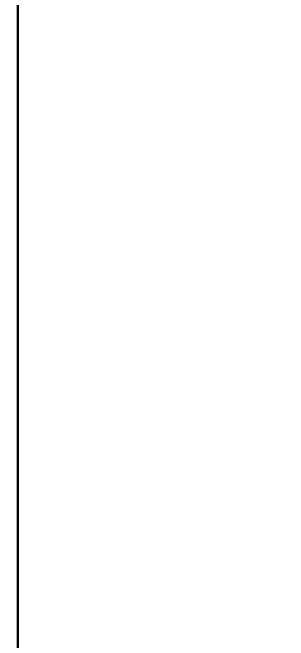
# Model space of a CAD drawing. Header units: metres. Extents: x 0 to 298, y 0 to 162.
# Drawn here: x 173.1325 to 173.2133, y 102.5839 to 102.7679 of the extents above; entities that cross this region are included whole.
import ezdxf

# ---------------------------------------------------------------- set-up
doc = ezdxf.new("R2010")
doc.units = ezdxf.units.M
doc.header["$MEASUREMENT"] = 0
doc.layers.add('BLK_1_FLR_0_BLT_UP_AREA', color=4, linetype='Continuous', lineweight=30)
doc.styles.add('working', font='timesbd.ttf', dxfattribs={"height": 0.25})
doc.dimstyles.new('new model', dxfattribs={"dimtxt": 0.25, "dimasz": 0.23, "dimexe": 0.1, "dimexo": 0.1, "dimgap": 0, "dimtad": 0, "dimtoh": 1, "dimzin": 1, "dimdsep": 46, "dimtxsty": 'working', "dimcen": 0.09, "dimse1": 1, "dimse2": 1, "dimclrd": 8, "dimclre": 8, "dimclrt": 3, "dimadec": 1, "dimazin": 0, "dimtfac": 1, "dimtofl": 0, "dimtmove": 0, "dimatfit": 3, "dimfxl": 0, "dimtolj": 1, "dimtzin": 0, "dimlwd": -1, "dimlwe": -1, "dimarcsym": 0})

# ---------------------------------------------------------------- blocks, each defined once
blk = doc.blocks.new('*D82')
at = {"color": 8}
for p, q in [((171.46117, 106.8172), (171.46117, 98.07304)), ((171.46117, 88.5422), (171.46117, 97.28637))]:
    blk.add_line(p, q, dxfattribs=at)
at = {"color": 8, "lineweight": 35}
for points in [[(171.42284, 106.8172), (171.4995, 106.8172), (171.46117, 107.0472)], [(171.42284, 88.5422), (171.4995, 88.5422), (171.46117, 88.3122)]]:
    blk.add_solid(points, dxfattribs=at)
at = {"layer": 'Defpoints', "color": 0, "lineweight": 35}
for p in [(173.13408, 107.0472), (171.46117, 88.3122), (173.13408, 88.3122)]:
    blk.add_point(p, dxfattribs=at)
at = {"color": 3, "insert": (171.46117, 97.6797), "char_height": 0.25, "attachment_point": 5, "rotation": 90, "style": 'working'}
blk.add_mtext('\\A1;18.73', dxfattribs=at)
blk = doc.blocks.new('*D249')
at = {"color": 8}
for p, q in [((172.18707, 103.0022), (172.18707, 102.92468)), ((172.18707, 102.2422), (172.18707, 102.31973))]:
    blk.add_line(p, q, dxfattribs=at)
at = {"color": 8, "lineweight": 35}
for points in [[(172.14874, 103.0022), (172.22541, 103.0022), (172.18707, 103.2322)], [(172.14874, 102.2422), (172.22541, 102.2422), (172.18707, 102.0122)]]:
    blk.add_solid(points, dxfattribs=at)
at = {"layer": 'Defpoints', "color": 0, "lineweight": 35}
for p in [(173.36408, 103.2322), (172.18707, 102.0122), (173.36408, 102.0122)]:
    blk.add_point(p, dxfattribs=at)
at = {"color": 3, "insert": (172.18707, 102.6222), "char_height": 0.25, "attachment_point": 5, "rotation": 90, "style": 'working'}
blk.add_mtext('\\A1;1.22', dxfattribs=at)

msp = doc.modelspace()

# ---------------------------------------------------------------- linework, layer by layer
at = {"ltscale": 0.25}
msp.add_line((173.13408, 88.3122), (173.13408, 107.0472), dxfattribs=at)
for points in [[(173.13408, 107.0472), (225.20038, 107.0472), (225.2013, 91.89751), (216.30083, 91.89751), (216.30083, 96.2272), (210.33203, 96.2272), (210.33203, 94.4272), (202.33203, 94.4272), (202.33203, 93.4272), (195.84815, 93.4272), (195.84815, 94.4272), (187.8483, 94.4272), (187.8483, 96.2272), (183.35038, 96.2272), (183.35038, 91.8972), (184.35038, 91.8972), (184.35038, 88.3122), (173.13408, 88.3122)], [(173.36408, 102.11156), (173.36408, 103.01156), (173.13408, 103.01156), (173.13408, 102.11156)]]:
    msp.add_lwpolyline(points, close=True)
at = {"layer": 'BLK_1_FLR_0_BLT_UP_AREA', "color": 26}
msp.add_lwpolyline([(173.13408, 88.3122), (183.35038, 88.3122), (183.35038, 96.2272), (216.30099, 96.22712), (216.30098, 91.89747), (225.20115, 91.89755), (225.19992, 107.0472), (173.13408, 107.0472)], close=True, dxfattribs=at)

# ---------------------------------------------------------------- dimensions: what is measured, and where the dimension line sits
for base, p1, p2, picture, middle in [((171.4611692206, 88.312203286), (173.1340816788, 107.0472032859), (173.1340816788, 88.312203286), '*D82', (171.4611692206, 97.6797032859)), ((172.18707, 102.0122), (173.36408, 103.2322), (173.36408, 102.0122), '*D249', (172.18707, 102.6222))]:
    dim = msp.add_linear_dim(base=base, p1=p1, p2=p2, angle=90, dimstyle='new model', override={"dimpost": '\\X'})
    dim.commit()
    dim.dimension.update_dxf_attribs({"geometry": picture, "text_midpoint": middle})

doc.saveas('drawing.dxf')
